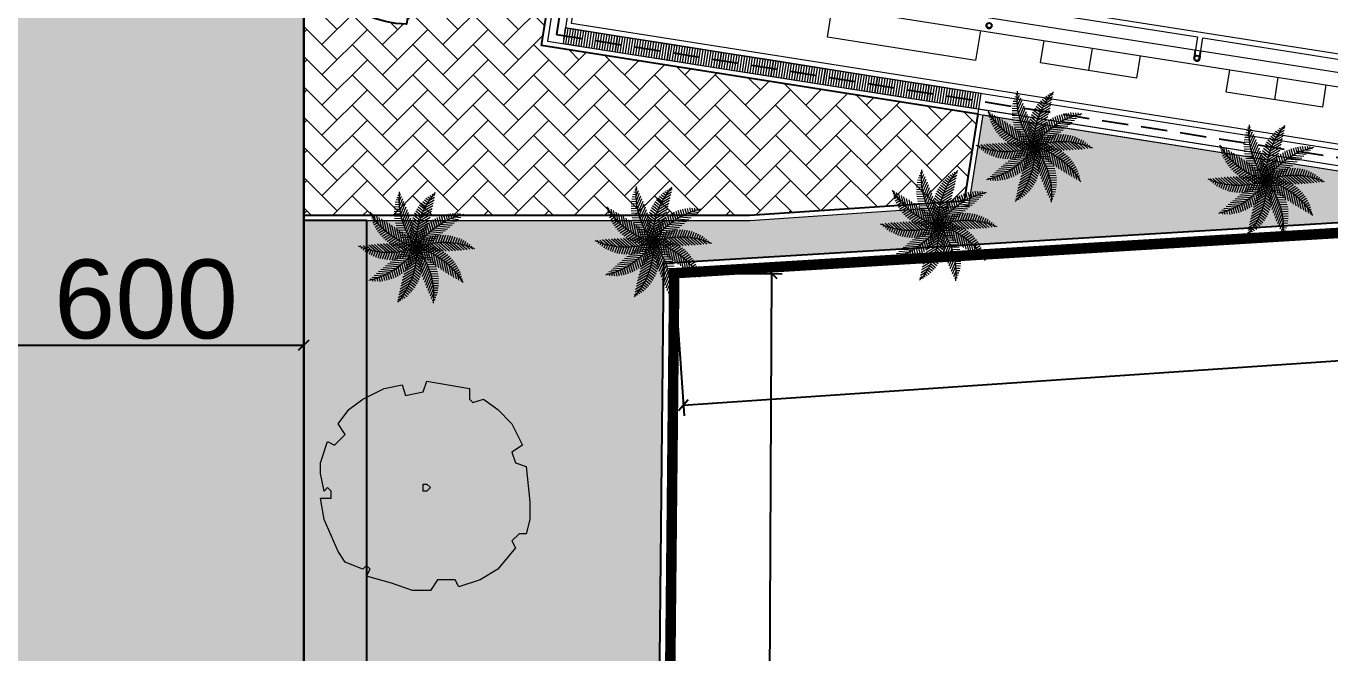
# Model space of a CAD drawing. Header units: inches. Extents: x 139 to 559, y -1 to 295.
# Drawn here: x 388.94 to 413.73, y 163.42 to 175.35 of the extents above; entities that cross this region are included whole.
import ezdxf

# ---------------------------------------------------------------- set-up
doc = ezdxf.new("R2010")
doc.units = ezdxf.units.IN
doc.header["$MEASUREMENT"] = 0
doc.linetypes.add('DASHED', pattern=[0.75, 0.5, -0.25])
doc.layers.get('defpoints').update_dxf_attribs({"color": 1})
for name, color, linetype in [('A-ROAD', 4, 'Continuous'), ('batas', 6, 'Continuous'), ('dinding', 3, 'Continuous'), ('HID', 1, 'Continuous'), ('LANTAI', 57, 'Continuous')]:
    doc.layers.add(name, color=color, linetype=linetype)
for name, color, linetype, lineweight in [('ARSIR', 31, 'Continuous', 5), ('ARSIR BETON', 8, 'Continuous', 5), ('DINDING2', 146, 'Continuous', 5), ('GR-BODY', 5, 'Continuous', 20), ('lan', 7, 'Continuous', 15), ('POHON', 98, 'Continuous', 5), ('RUMPUT', 93, 'Continuous', 0), ('SAN', 4, 'Continuous', 5), ('SANITAIR', 15, 'Continuous', 9), ('u', 6, 'Continuous', 20)]:
    doc.layers.add(name, color=color, linetype=linetype, lineweight=lineweight)
doc.styles.get("Standard").update_dxf_attribs({"font": 'arial.ttf'})
doc.dimstyles.new('sk-100 (SITE)', dxfattribs={"dimtxt": 1.5, "dimasz": 0.2, "dimexe": 0.2, "dimexo": 0, "dimgap": 0.1, "dimtad": 1, "dimdec": 0, "dimlfac": 100, "dimzin": 0, "dimdsep": 46, "dimtxsty": 'Standard', "dimblk": 'OBLIQUE', "dimcen": 0.09, "dimadec": 0, "dimazin": 0, "dimtfac": 1, "dimtdec": 0, "dimtofl": 0, "dimtmove": 0, "dimatfit": 3, "dimldrblk": 'OBLIQUE', "dimfxl": 1, "dimtolj": 1, "dimtzin": 0, "dimarcsym": 0})
pattern_1 = [(45, (37.0798, 226.14725), (6e-17, 0.5747364), [1.2192, -0.4064]), (135, (37.36716, 226.4346), (6e-17, 0.5747364), [1.2192, -0.4064])]
pattern_2 = [(261.04868, (401.906974, 189.311524), (-0.04939104, 0.00777977), [])]
pattern_3 = [(261.04868, (403.882616, 189.000334), (-0.04939104, 0.00777977), [])]
pattern_4 = [(261.04868, (405.85826, 188.689143), (-0.04939104, 0.00777977), [])]
pattern_5 = [(261.04868, (407.8339, 188.37795), (-0.04939104, 0.00777977), [])]

# ---------------------------------------------------------------- blocks, each defined once
blk = doc.blocks.new('_Oblique')
at = {"color": 0, "linetype": 'ByBlock', "lineweight": -2}
blk.add_line((-0.5, -0.5), (0.5, 0.5), dxfattribs=at)
blk = doc.blocks.new('*D187')
at = {"layer": 'defpoints', "color": 0}
for p in [(394.22, 169.281), (388.22, 167.853), (394.22, 167.853)]:
    blk.add_point(p, dxfattribs=at)
at = {"layer": 'u', "color": 0, "lineweight": -2}
for p, q in [((388.22, 167.853), (388.22, 169.481)), ((388.22, 169.281), (394.22, 169.281)), ((394.22, 167.853), (394.22, 169.481))]:
    blk.add_line(p, q, dxfattribs=at)
at = {"layer": 'u', "color": 0, "lineweight": -2, "xscale": 0.2, "yscale": 0.2, "zscale": 0.2}
for p, rotation in [((388.22, 169.281), 179.9999999566052), ((394.22, 169.281), 359.9999999566052)]:
    blk.add_blockref('_Oblique', p, dxfattribs=dict(at, rotation=rotation))
at = {"layer": 'u', "color": 0, "insert": (391.22, 170.147), "char_height": 1.5, "attachment_point": 5, "rotation": 360}
blk.add_mtext('\\A1;600', dxfattribs=at)
blk = doc.blocks.new('PHN-1')
at = {"linetype": 'Continuous'}
for points in [[(886.643, -157.758), (886.912, -158.365), (886.98, -158.77), (886.777, -158.77), (886.777, -158.905), (886.845, -158.972), (886.912, -158.905), (886.98, -159.242), (886.98, -159.444), (886.845, -159.848), (886.71, -159.781), (886.508, -159.983), (886.643, -160.185), (886.44, -160.455), (886.171, -160.657), (885.766, -160.86), (885.429, -160.927), (885.362, -160.725), (885.025, -160.792), (884.957, -160.994), (884.148, -160.86), (884.148, -160.657), (884.081, -160.59), (883.878, -160.657), (883.609, -160.455), (883.339, -160.185), (883.137, -159.781), (883.339, -159.646), (883.272, -159.444), (883.069, -159.376), (883.002, -158.702), (883.002, -158.365), (883.069, -158.096), (883.204, -158.096), (883.339, -157.961), (883.272, -157.826), (883.609, -157.421), (883.946, -157.219), (884.35, -157.084), (884.418, -157.219), (884.755, -157.219), (884.89, -157.017), (885.227, -157.017), (885.631, -157.152), (886.103, -157.287), (886.036, -157.421), (886.103, -157.489), (886.171, -157.421), (886.508, -157.556), (886.643, -157.758)], [(884.89, -158.972), (884.89, -158.972), (884.957, -158.905), (885.025, -158.905), (885.025, -158.972), (885.025, -159.039), (885.025, -159.039), (884.957, -159.039), (884.89, -158.972)]]:
    blk.add_lwpolyline(points, dxfattribs=at)
blk = doc.blocks.new('*D234')
at = {"layer": 'defpoints', "color": 0}
for p in [(401.263, 170.648), (403.116, 170.639), (401.097, 135.331)]:
    blk.add_point(p, dxfattribs=at)
at = {"layer": 'u', "color": 0, "lineweight": -2}
for p, q in [((401.263, 170.648), (403.316, 170.638)), ((402.95, 135.322), (403.116, 170.639)), ((401.097, 135.331), (403.15, 135.321))]:
    blk.add_line(p, q, dxfattribs=at)
at = {"layer": 'u', "color": 0, "lineweight": -2, "xscale": 0.2, "yscale": 0.2, "zscale": 0.2}
for p, rotation in [((403.116, 170.639), 89.73069543448035), ((402.95, 135.322), 269.7306954344804)]:
    blk.add_blockref('_Oblique', p, dxfattribs=dict(at, rotation=rotation))
at = {"layer": 'u', "color": 0, "insert": (402.166, 152.984), "char_height": 1.5, "attachment_point": 5, "rotation": 89.7307}
blk.add_mtext('\\A1;3532', dxfattribs=at)
blk = doc.blocks.new('*D235')
at = {"layer": 'defpoints', "color": 0}
for p in [(448.605, 173.882), (448.776, 171.369), (401.263, 170.648)]:
    blk.add_point(p, dxfattribs=at)
at = {"layer": 'u', "color": 0, "lineweight": -2}
for p, q in [((448.605, 173.882), (448.79, 171.169)), ((401.434, 168.135), (448.776, 171.369)), ((401.263, 170.648), (401.448, 167.935))]:
    blk.add_line(p, q, dxfattribs=at)
at = {"layer": 'u', "color": 0, "lineweight": -2, "xscale": 0.2, "yscale": 0.2, "zscale": 0.2}
for p, rotation in [((448.776, 171.369), 3.907885873517684), ((401.434, 168.135), 183.9078858735177)]:
    blk.add_blockref('_Oblique', p, dxfattribs=dict(at, rotation=rotation))
at = {"layer": 'u', "color": 0, "insert": (425.046, 170.613), "char_height": 1.5, "attachment_point": 5, "rotation": 3.9079}
blk.add_mtext('\\A1;4745', dxfattribs=at)
blk = doc.blocks.new('A$C08441736')
at = {"color": 82}
for p, q in [((0.029, 0.676), (-0.025, 0.737)), ((0.006, 0.747), (-0.02, 0.776)), ((0.003, 0.755), (0.022, 0.762)), ((0.014, 0.725), (0.044, 0.736)), ((0.069, 0.453), (-0.04, 0.578)), ((0.065, 0.502), (-0.037, 0.619)), ((0.057, 0.555), (-0.033, 0.659)), ((0.046, 0.613), (-0.029, 0.698)), ((0.024, 0.694), (0.064, 0.709)), ((0.033, 0.663), (0.085, 0.683)), ((0.041, 0.632), (0.098, 0.654)), ((0.048, 0.601), (0.113, 0.625)), ((0.055, 0.569), (0.126, 0.596)), ((0.06, 0.537), (0.138, 0.566)), ((-0.21, 0.407), (-0.373, 0.444)), ((-0.181, 0.371), (-0.351, 0.409)), ((-0.155, 0.335), (-0.329, 0.374)), ((-0.267, 0.469), (-0.221, 0.539)), ((-0.244, 0.446), (-0.195, 0.52)), ((-0.222, 0.421), (-0.17, 0.5)), ((-0.2, 0.395), (-0.145, 0.479)), ((-0.179, 0.369), (-0.122, 0.456)), ((-0.159, 0.341), (-0.1, 0.431)), ((-0.14, 0.313), (-0.079, 0.405)), ((-0.121, 0.283), (-0.059, 0.377)), ((0.062, 0.239), (-0.052, 0.37)), ((0.067, 0.278), (-0.05, 0.412)), ((0.07, 0.319), (-0.048, 0.454)), ((0.072, 0.362), (-0.046, 0.496)), ((0.071, 0.406), (-0.044, 0.537)), ((0.065, 0.504), (0.148, 0.535)), ((0.068, 0.471), (0.157, 0.504)), ((0.07, 0.438), (0.164, 0.473)), ((0.071, 0.335), (0.174, 0.374)), ((0.072, 0.404), (0.169, 0.44)), ((0.072, 0.37), (0.173, 0.407)), ((0.218, 0.186), (0.202, 0.363)), ((-0.131, 0.299), (-0.306, 0.339)), ((-0.11, 0.265), (-0.283, 0.304)), ((-0.09, 0.23), (-0.259, 0.269)), ((-0.073, 0.196), (-0.235, 0.233)), ((-0.057, 0.163), (-0.216, 0.199)), ((-0.198, 0.128), (-0.204, 0.243)), ((-0.166, 0.111), (-0.171, 0.225)), ((-0.133, 0.093), (-0.138, 0.205)), ((-0.1, 0.072), (-0.105, 0.181)), ((-0.103, 0.252), (-0.04, 0.348)), ((-0.085, 0.22), (-0.022, 0.316)), ((-0.069, 0.187), (-0.006, 0.283)), ((0.049, 0.165), (-0.058, 0.288)), ((0.041, 0.13), (-0.054, 0.238)), ((0.056, 0.202), (-0.053, 0.326)), ((-0.053, 0.153), (0.009, 0.247)), ((0.032, 0.096), (-0.053, 0.194)), ((-0.038, 0.117), (0.022, 0.208)), ((0.047, 0.155), (0.152, 0.194)), ((0.055, 0.192), (0.162, 0.232)), ((0.061, 0.228), (0.168, 0.269)), ((0.065, 0.264), (0.172, 0.305)), ((0.069, 0.3), (0.174, 0.34)), ((0.083, 0.059), (0.071, 0.188)), ((0.11, 0.081), (0.097, 0.224)), ((0.137, 0.105), (0.122, 0.267)), ((0.164, 0.13), (0.149, 0.295)), ((0.191, 0.157), (0.175, 0.329)), ((-0.208, 0.133), (-0.367, 0.065)), ((-0.174, 0.116), (-0.327, 0.051)), ((-0.142, 0.098), (-0.291, 0.034)), ((-0.199, -0.007), (-0.271, 0.082)), ((-0.111, 0.08), (-0.243, 0.023)), ((-0.162, -0.003), (-0.232, 0.085)), ((-0.081, 0.06), (-0.201, 0.009)), ((-0.123, 0), (-0.191, 0.085)), ((-0.043, 0.13), (-0.183, 0.161)), ((-0.101, 0.001), (-0.168, -0.11)), ((-0.03, 0.097), (-0.157, 0.125)), ((-0.053, 0.041), (-0.157, -0.004)), ((-0.083, 0.002), (-0.148, 0.083)), ((-0.019, 0.064), (-0.129, 0.089)), ((-0.035, -0.024), (-0.128, 0.002)), ((-0.067, 0.002), (-0.125, -0.096)), ((-0.026, 0.021), (-0.113, -0.017)), ((-0.042, 0.002), (-0.102, 0.077)), ((-0.009, 0.032), (-0.101, 0.053)), ((0, 0), (-0.082, 0.023)), ((-0.033, 0.001), (-0.082, -0.08)), ((0, 0), (-0.072, 0.016)), ((-0.066, 0.05), (-0.071, 0.154)), ((0, 0), (-0.053, 0.066)), ((0.022, 0.063), (-0.052, 0.148)), ((0.012, 0.031), (-0.051, 0.102)), ((0, 0), (-0.049, 0.056)), ((-0.033, 0.026), (-0.038, 0.122)), ((-0.024, 0.08), (0.033, 0.167)), ((-0.012, 0.041), (0.041, 0.121)), ((0, 0), (-0.007, 0.074)), ((0, 0), (-0.004, 0.085)), ((0, 0), (0.047, 0.071)), ((0, 0), (0.038, 0.064)), ((0, 0), (0.079, 0.03)), ((0, 0), (0.068, 0.029)), ((0.015, 0.04), (0.105, 0.074)), ((0.028, 0.018), (0.019, 0.113)), ((0.026, -0.021), (0.113, 0.017)), ((0.027, 0.079), (0.125, 0.115)), ((0.033, -0.001), (0.082, 0.08)), ((0.035, 0.024), (0.128, -0.002)), ((0.038, 0.117), (0.14, 0.156)), ((0.055, 0.038), (0.045, 0.151)), ((0.053, -0.041), (0.157, 0.004)), ((0.067, -0.002), (0.125, 0.096)), ((0.068, 0.048), (0.169, 0.02)), ((0.1, 0.072), (0.205, 0.043)), ((0.101, -0.001), (0.168, 0.11)), ((0.123, 0), (0.191, -0.085)), ((0.137, 0.001), (0.21, 0.125)), ((0.162, 0.003), (0.232, -0.085)), ((-0.208, -0.176), (-0.318, -0.145)), ((-0.209, -0.009), (-0.294, -0.151)), ((-0.183, -0.149), (-0.294, -0.119)), ((-0.157, -0.123), (-0.267, -0.093)), ((-0.173, -0.004), (-0.256, -0.144)), ((-0.129, -0.098), (-0.238, -0.068)), ((-0.137, -0.001), (-0.21, -0.125)), ((-0.1, -0.072), (-0.205, -0.043)), ((-0.191, -0.157), (-0.175, -0.329)), ((-0.068, -0.048), (-0.169, -0.02)), ((-0.164, -0.13), (-0.149, -0.295)), ((-0.047, -0.155), (-0.152, -0.194)), ((-0.038, -0.117), (-0.14, -0.156)), ((-0.137, -0.105), (-0.122, -0.267)), ((-0.027, -0.079), (-0.125, -0.115)), ((-0.11, -0.081), (-0.097, -0.224)), ((-0.015, -0.04), (-0.105, -0.074)), ((-0.083, -0.059), (-0.071, -0.188)), ((0, 0), (-0.079, -0.03)), ((0, 0), (-0.068, -0.029)), ((-0.055, -0.038), (-0.045, -0.151)), ((-0.049, -0.165), (0.058, -0.288)), ((0, 0), (-0.047, -0.071)), ((0.012, -0.041), (-0.041, -0.121)), ((-0.041, -0.13), (0.054, -0.238)), ((0, 0), (-0.038, -0.064)), ((0.024, -0.08), (-0.033, -0.167)), ((-0.032, -0.096), (0.053, -0.194)), ((-0.028, -0.018), (-0.019, -0.113)), ((-0.022, -0.063), (0.052, -0.148)), ((0.038, -0.117), (-0.022, -0.208)), ((-0.012, -0.031), (0.051, -0.102)), ((0.053, -0.153), (-0.009, -0.247)), ((0, 0), (0.072, -0.016)), ((0, 0), (0.004, -0.085)), ((0, 0), (0.053, -0.066)), ((0, 0), (0.082, -0.023)), ((0, 0), (0.007, -0.074)), ((0, 0), (0.049, -0.056)), ((0.009, -0.032), (0.101, -0.053)), ((0.019, -0.064), (0.129, -0.089)), ((0.03, -0.097), (0.157, -0.125)), ((0.033, -0.026), (0.038, -0.122)), ((0.042, -0.002), (0.102, -0.077)), ((0.043, -0.13), (0.183, -0.161)), ((0.057, -0.163), (0.216, -0.199)), ((0.066, -0.05), (0.071, -0.154)), ((0.081, -0.06), (0.201, -0.009)), ((0.083, -0.002), (0.148, -0.083)), ((0.1, -0.072), (0.105, -0.181)), ((0.133, -0.093), (0.138, -0.205)), ((0.166, -0.111), (0.171, -0.225)), ((0.198, -0.128), (0.204, -0.243)), ((-0.244, -0.217), (-0.228, -0.396)), ((-0.218, -0.186), (-0.202, -0.363)), ((-0.069, -0.3), (-0.174, -0.34)), ((-0.071, -0.335), (-0.174, -0.374)), ((-0.065, -0.264), (-0.172, -0.305)), ((-0.061, -0.228), (-0.168, -0.269)), ((-0.055, -0.192), (-0.162, -0.232)), ((-0.07, -0.319), (0.048, -0.454)), ((-0.067, -0.278), (0.05, -0.412)), ((-0.062, -0.239), (0.052, -0.37)), ((-0.056, -0.202), (0.053, -0.326)), ((0.069, -0.187), (0.006, -0.283)), ((0.085, -0.22), (0.022, -0.316)), ((0.103, -0.252), (0.04, -0.348)), ((0.121, -0.283), (0.059, -0.377)), ((0.14, -0.313), (0.079, -0.405)), ((-0.072, -0.37), (-0.173, -0.407)), ((-0.072, -0.404), (-0.169, -0.44)), ((-0.07, -0.438), (-0.164, -0.473)), ((-0.068, -0.471), (-0.157, -0.504)), ((-0.065, -0.504), (-0.148, -0.535)), ((-0.06, -0.537), (-0.138, -0.566)), ((-0.072, -0.362), (0.046, -0.496)), ((-0.071, -0.406), (0.044, -0.537)), ((-0.069, -0.453), (0.04, -0.578)), ((-0.065, -0.502), (0.037, -0.619)), ((-0.055, -0.569), (-0.126, -0.596)), ((-0.048, -0.601), (-0.113, -0.625)), ((-0.041, -0.632), (-0.098, -0.654)), ((-0.033, -0.663), (-0.085, -0.683)), ((-0.024, -0.694), (-0.064, -0.709)), ((-0.057, -0.555), (0.033, -0.659)), ((-0.046, -0.613), (0.029, -0.698)), ((-0.029, -0.676), (0.025, -0.737)), ((-0.014, -0.725), (-0.044, -0.736)), ((-0.003, -0.755), (-0.022, -0.762)), ((-0.006, -0.747), (0.02, -0.776))]:
    blk.add_line(p, q, dxfattribs=at)
at = {"color": 60}
for p, q in [((-0.435, 0.608), (-0.472, 0.616)), ((-0.373, 0.564), (-0.453, 0.582)), ((-0.441, 0.612), (-0.43, 0.629)), ((-0.323, 0.523), (-0.434, 0.548)), ((-0.415, 0.594), (-0.397, 0.621)), ((-0.389, 0.576), (-0.365, 0.611)), ((-0.363, 0.556), (-0.333, 0.602)), ((-0.338, 0.536), (-0.305, 0.587)), ((-0.314, 0.514), (-0.276, 0.572)), ((-0.29, 0.492), (-0.248, 0.556)), ((-0.28, 0.483), (-0.414, 0.513)), ((-0.243, 0.445), (-0.394, 0.479)), ((-0.709, 0.236), (-0.744, 0.221)), ((-0.717, 0.236), (-0.718, 0.256)), ((-0.634, 0.237), (-0.709, 0.205)), ((-0.685, 0.237), (-0.686, 0.269)), ((-0.569, 0.233), (-0.673, 0.188)), ((-0.653, 0.237), (-0.655, 0.28)), ((-0.511, 0.226), (-0.637, 0.172)), ((-0.621, 0.236), (-0.623, 0.292)), ((-0.458, 0.217), (-0.6, 0.156)), ((-0.589, 0.235), (-0.591, 0.295)), ((-0.409, 0.206), (-0.562, 0.14)), ((-0.556, 0.232), (-0.559, 0.301)), ((-0.524, 0.228), (-0.527, 0.304)), ((-0.364, 0.193), (-0.525, 0.125)), ((-0.492, 0.223), (-0.495, 0.306)), ((-0.459, 0.217), (-0.463, 0.306)), ((-0.427, 0.21), (-0.431, 0.305)), ((-0.394, 0.202), (-0.399, 0.302)), ((-0.362, 0.193), (-0.367, 0.297)), ((-0.329, 0.182), (-0.334, 0.29)), ((-0.297, 0.171), (-0.302, 0.281)), ((-0.264, 0.158), (-0.269, 0.271)), ((-0.438, -0.068), (-0.5, 0.01)), ((-0.322, 0.18), (-0.486, 0.109)), ((-0.406, -0.057), (-0.471, 0.025)), ((-0.282, 0.165), (-0.447, 0.094)), ((-0.374, -0.046), (-0.441, 0.038)), ((-0.34, -0.036), (-0.409, 0.05)), ((-0.244, 0.15), (-0.408, 0.079)), ((-0.306, -0.027), (-0.377, 0.061)), ((-0.272, -0.02), (-0.343, 0.07)), ((-0.236, -0.013), (-0.308, 0.077)), ((-0.668, -0.192), (-0.694, -0.159)), ((-0.641, -0.174), (-0.676, -0.13)), ((-0.597, -0.146), (-0.655, -0.243)), ((-0.614, -0.156), (-0.652, -0.109)), ((-0.586, -0.139), (-0.629, -0.086)), ((-0.546, -0.117), (-0.616, -0.235)), ((-0.558, -0.124), (-0.606, -0.064)), ((-0.529, -0.109), (-0.581, -0.044)), ((-0.498, -0.094), (-0.577, -0.226)), ((-0.499, -0.094), (-0.555, -0.024)), ((-0.452, -0.074), (-0.537, -0.217)), ((-0.469, -0.081), (-0.528, -0.007)), ((-0.408, -0.057), (-0.498, -0.207)), ((-0.366, -0.044), (-0.458, -0.197)), ((-0.325, -0.032), (-0.417, -0.187)), ((-0.285, -0.023), (-0.376, -0.175)), ((-0.232, -0.202), (-0.341, -0.172)), ((-0.247, -0.015), (-0.335, -0.163)), ((-0.712, -0.226), (-0.732, -0.259)), ((-0.719, -0.231), (-0.731, -0.215)), ((-0.693, -0.211), (-0.713, -0.186)), ((-0.652, -0.181), (-0.694, -0.251)), ((-0.348, -0.37), (-0.435, -0.346)), ((-0.332, -0.341), (-0.423, -0.316)), ((-0.314, -0.313), (-0.41, -0.286)), ((-0.295, -0.285), (-0.396, -0.257)), ((-0.275, -0.257), (-0.379, -0.228)), ((-0.254, -0.229), (-0.361, -0.2)), ((-0.322, -0.326), (-0.307, -0.492)), ((-0.297, -0.286), (-0.281, -0.46)), ((-0.27, -0.25), (-0.254, -0.429)), ((-0.417, -0.517), (-0.47, -0.503)), ((-0.427, -0.548), (-0.468, -0.536)), ((-0.405, -0.487), (-0.464, -0.471)), ((-0.392, -0.457), (-0.459, -0.439)), ((-0.379, -0.428), (-0.452, -0.408)), ((-0.364, -0.399), (-0.444, -0.377)), ((-0.421, -0.529), (-0.414, -0.611)), ((-0.397, -0.469), (-0.387, -0.582)), ((-0.373, -0.416), (-0.36, -0.552)), ((-0.348, -0.368), (-0.334, -0.522)), ((-0.437, -0.578), (-0.468, -0.57)), ((-0.446, -0.609), (-0.466, -0.604)), ((-0.444, -0.601), (-0.44, -0.64))]:
    blk.add_line(p, q, dxfattribs=at)
for p, q in [((0.373, 0.416), (0.36, 0.552)), ((0.397, 0.469), (0.387, 0.582)), ((0.421, 0.529), (0.414, 0.611)), ((0.427, 0.548), (0.468, 0.536)), ((0.437, 0.578), (0.468, 0.57)), ((0.444, 0.601), (0.44, 0.64)), ((0.446, 0.609), (0.466, 0.604)), ((0.27, 0.25), (0.254, 0.429)), ((0.297, 0.286), (0.281, 0.46)), ((0.322, 0.326), (0.307, 0.492)), ((0.348, 0.368), (0.334, 0.522)), ((0.348, 0.37), (0.435, 0.346)), ((0.364, 0.399), (0.444, 0.377)), ((0.379, 0.428), (0.452, 0.408)), ((0.392, 0.457), (0.459, 0.439)), ((0.405, 0.487), (0.464, 0.471)), ((0.417, 0.517), (0.47, 0.503)), ((0.232, 0.202), (0.341, 0.172)), ((0.254, 0.229), (0.361, 0.2)), ((0.275, 0.257), (0.379, 0.228)), ((0.295, 0.285), (0.396, 0.257)), ((0.314, 0.313), (0.41, 0.286)), ((0.325, 0.032), (0.417, 0.187)), ((0.332, 0.341), (0.423, 0.316)), ((0.366, 0.044), (0.458, 0.197)), ((0.408, 0.057), (0.498, 0.207)), ((0.452, 0.074), (0.537, 0.217)), ((0.498, 0.094), (0.577, 0.226)), ((0.546, 0.117), (0.616, 0.235)), ((0.597, 0.146), (0.655, 0.243)), ((0.652, 0.181), (0.694, 0.251)), ((0.668, 0.192), (0.694, 0.159)), ((0.693, 0.211), (0.713, 0.186)), ((0.712, 0.226), (0.732, 0.259)), ((0.719, 0.231), (0.731, 0.215)), ((0.157, 0.123), (0.267, 0.093)), ((0.183, 0.149), (0.294, 0.119)), ((0.199, 0.007), (0.271, -0.082)), ((0.208, 0.176), (0.318, 0.145)), ((0.209, 0.009), (0.294, 0.151)), ((0.236, 0.013), (0.308, -0.077)), ((0.247, 0.015), (0.335, 0.163)), ((0.272, 0.02), (0.343, -0.07)), ((0.285, 0.023), (0.376, 0.175)), ((0.306, 0.027), (0.377, -0.061)), ((0.34, 0.036), (0.409, -0.05)), ((0.374, 0.046), (0.441, -0.038)), ((0.406, 0.057), (0.471, -0.025)), ((0.438, 0.068), (0.5, -0.01)), ((0.469, 0.081), (0.528, 0.007)), ((0.499, 0.094), (0.555, 0.024)), ((0.529, 0.109), (0.581, 0.044)), ((0.558, 0.124), (0.606, 0.064)), ((0.586, 0.139), (0.629, 0.086)), ((0.614, 0.156), (0.652, 0.109)), ((0.641, 0.174), (0.676, 0.13)), ((0.142, -0.098), (0.291, -0.034)), ((0.174, -0.116), (0.327, -0.051)), ((0.208, -0.133), (0.367, -0.065)), ((0.244, -0.15), (0.408, -0.079)), ((0.264, -0.158), (0.269, -0.271)), ((0.282, -0.165), (0.447, -0.094)), ((0.297, -0.171), (0.302, -0.281)), ((0.322, -0.18), (0.486, -0.109)), ((0.364, -0.193), (0.525, -0.125)), ((0.409, -0.206), (0.562, -0.14)), ((0.458, -0.217), (0.6, -0.156)), ((0.511, -0.226), (0.637, -0.172)), ((0.09, -0.23), (0.259, -0.269)), ((0.159, -0.341), (0.1, -0.431)), ((0.11, -0.265), (0.283, -0.304)), ((0.131, -0.299), (0.306, -0.339)), ((0.155, -0.335), (0.329, -0.374)), ((0.329, -0.182), (0.334, -0.29)), ((0.362, -0.193), (0.367, -0.297)), ((0.394, -0.202), (0.399, -0.302)), ((0.427, -0.21), (0.431, -0.305)), ((0.459, -0.217), (0.463, -0.306)), ((0.492, -0.223), (0.495, -0.306)), ((0.524, -0.228), (0.527, -0.304)), ((0.556, -0.232), (0.559, -0.301)), ((0.569, -0.233), (0.673, -0.188)), ((0.589, -0.235), (0.591, -0.295)), ((0.621, -0.236), (0.623, -0.292)), ((0.634, -0.237), (0.709, -0.205)), ((0.653, -0.237), (0.655, -0.28)), ((0.685, -0.237), (0.686, -0.269)), ((0.709, -0.236), (0.744, -0.221)), ((0.717, -0.236), (0.718, -0.256)), ((0.179, -0.369), (0.122, -0.456)), ((0.2, -0.395), (0.145, -0.479)), ((0.222, -0.421), (0.17, -0.5)), ((0.181, -0.371), (0.351, -0.409)), ((0.244, -0.446), (0.195, -0.52)), ((0.21, -0.407), (0.373, -0.444)), ((0.267, -0.469), (0.221, -0.539)), ((0.243, -0.445), (0.394, -0.479)), ((0.29, -0.492), (0.248, -0.556)), ((0.314, -0.514), (0.276, -0.572)), ((0.28, -0.483), (0.414, -0.513)), ((0.338, -0.536), (0.305, -0.587)), ((0.323, -0.523), (0.434, -0.548)), ((0.363, -0.556), (0.333, -0.602)), ((0.389, -0.576), (0.365, -0.611)), ((0.373, -0.564), (0.453, -0.582)), ((0.415, -0.594), (0.397, -0.621)), ((0.441, -0.612), (0.43, -0.629)), ((0.435, -0.608), (0.472, -0.616))]:
    blk.add_line(p, q)
at = {"color": 106}
for p, q in [((0.244, 0.217), (0.228, 0.396)), ((0.129, 0.098), (0.238, 0.068)), ((0.173, 0.004), (0.256, 0.144)), ((0.111, -0.08), (0.243, -0.023)), ((0.231, -0.144), (0.236, -0.258)), ((0.073, -0.196), (0.235, -0.233))]:
    blk.add_line(p, q, dxfattribs=at)
at = {"color": 85}
blk.add_line((-0.231, 0.144), (-0.236, 0.258), dxfattribs=at)
at = {"color": 82}
for centre, start, end in [((-0.975, 0.381), 338.6598, 23.6829), ((-1.013, -0.265), 14.6598, 59.6829), ((-0.664, -0.81), 50.6598, 95.6829), ((-0.061, -1.045), 86.6598, 131.6829), ((0.565, -0.882), 122.6598, 167.6829), ((0.975, -0.381), 158.6598, 203.6829)]:
    blk.add_arc(centre, 1.047, start, end, dxfattribs=at)
for centre, start, end in [((-0.565, 0.882), 302.6598, 347.6829), ((0.061, 1.045), 266.6598, 311.6829), ((0.664, 0.81), 230.6598, 275.6829), ((1.013, 0.265), 194.6598, 239.6829)]:
    blk.add_arc(centre, 1.047, start, end)
blk = doc.blocks.new('DENAH ATAP')
at = {"layer": 'HID', "ltscale": 0.01}
for p, q in [((-9.351, -5.947), (-9.402, -5.947)), ((-9.351, -5.947), (-9.402, -5.947)), ((-9.351, -5.947), (-9.351, -6.049)), ((-9.351, -5.948), (-9.251, -5.948)), ((-9.351, -6.049), (-9.402, -6.049)), ((-9.351, -6.049), (-9.402, -6.049)), ((-9.351, -6.048), (-9.251, -6.048))]:
    blk.add_line(p, q, dxfattribs=at)
for centre in [(-9.402, -1.998), (-9.402, -1.998), (-9.402, -5.998), (-9.402, -5.998)]:
    blk.add_circle(centre, 0.05, dxfattribs=at)
for centre in [(-9.402, -1.998), (-9.402, -1.998), (-9.402, -5.998), (-9.402, -5.998)]:
    blk.add_arc(centre, 0.051, 90, 270, dxfattribs=at)
at = {"layer": 'lan', "ltscale": 0.01}
for points in [[(-8.015, 2.37), (-9.52, 2.37), (-9.52, -9.52), (9.52, -9.52), (9.52, 2.37), (8.015, 2.37)], [(-8.015, 2.1), (-9.25, 2.1), (-9.25, -9.25), (9.25, -9.25), (9.25, 2.1), (8.015, 2.1)], [(-9.52, -1.85), (-10.1, -1.85), (-10.1, 1), (-9.52, 1)], [(-9.52, -4.925), (-9.952, -4.925), (-9.952, -3.075), (-9.52, -3.075)], [(-9.52, -4), (-9.952, -4)], [(-9.52, -8.5), (-9.952, -8.5), (-9.952, -6.65), (-9.52, -6.65)], [(-9.52, -7.575), (-9.952, -7.575)]]:
    blk.add_lwpolyline(points, dxfattribs=at)
at = {"layer": 'SANITAIR'}
for points in [[(-8.015, 1.75), (-8.9, 1.75), (-8.9, -8.9), (8.9, -8.9), (8.9, 1.75), (8.015, 1.75)], [(-9, -2.048), (-9, -5.948), (-9.251, -5.948)], [(-9.251, -6.048), (-9, -6.048), (-9, -8.929)]]:
    blk.add_lwpolyline(points, dxfattribs=at)

msp = doc.modelspace()

# ---------------------------------------------------------------- hatches: boundary and pattern name
at = {"layer": 'ARSIR'}
h = msp.add_hatch(dxfattribs=at)
h.set_pattern_fill('AR-HBONE', color=256, scale=0.004, style=0)
h.set_pattern_definition(pattern_1)
edge = h.paths.add_edge_path()
edge.add_line((394.22, 177.3792), (394.22, 171.7524))
edge.add_line((394.22, 171.7524), (402.6946, 171.7524))
edge.add_line((402.6946, 171.7524), (406.7769, 172.027))
edge.add_line((406.7769, 172.027), (407.0362, 173.673))
edge.add_line((407.0362, 173.673), (398.7385, 174.98))
edge.add_line((398.7385, 174.98), (399.3064, 178.5855))
edge.add_line((399.3064, 178.5855), (396.7381, 178.9901))
edge.add_line((396.7381, 178.9901), (396.1701, 175.3845))
edge.add_arc((396.228, 177.3917), 2.008, 180.35646, 268.34813, ccw=False)
h = msp.add_hatch(dxfattribs=at)
h.set_pattern_fill('AR-HBONE', color=256, scale=0.1, style=0)
h.set_pattern_definition([(48.3303, (269.9467, 118.0756), (-0.0328619, 0.5647301), [1.2, -0.4]), (138.3303, (270.2126, 118.37438), (-0.0328619, 0.5647301), [1.2, -0.4])])
edge = h.paths.add_edge_path()
edge.add_line((395.42, 171.6524), (394.22, 171.6524))
edge.add_line((394.22, 171.6524), (394.22, 133.2715))
edge.add_arc((380.22, 133.2715), 14, 270, 360, ccw=False)
edge.add_line((380.22, 119.2715), (283.2125, 119.2715))
edge.add_line((283.2125, 119.2715), (283.2125, 118.0715))
edge.add_line((283.2125, 118.0715), (380.22, 118.0715))
edge.add_arc((380.22, 133.2715), 15.2, 270, 360)
edge.add_line((395.42, 133.2715), (395.42, 171.6524))
at = {"layer": 'ARSIR BETON'}
h = msp.add_hatch(dxfattribs=at)
h.set_pattern_fill('AR-HBONE', color=256, scale=0.004, style=0)
h.set_pattern_definition(pattern_1)
edge = h.paths.add_edge_path()
edge.add_arc((191.2828, 190.0679), 14, 90, 180)
edge.add_line((177.2828, 190.0679), (177.2828, 133.2715))
edge.add_arc((191.2827, 133.2715), 14, 179.99992, 263.11919)
edge.add_line((189.6055, 119.3724), (189.6055, 112.3227))
edge.add_line((189.6055, 112.3227), (189.7055, 112.3227))
edge.add_line((189.7055, 112.3227), (189.7055, 112.2227))
edge.add_line((189.7055, 112.2227), (201.7055, 112.2227))
edge.add_line((201.7055, 112.2227), (201.7055, 119.2715))
edge.add_line((201.7055, 119.2715), (380.22, 119.2715))
edge.add_arc((380.22, 133.2715), 14, 270, 360)
edge.add_line((394.22, 133.2715), (394.22, 186.8365))
edge.add_arc((380.07, 186.8365), 14.15, 0.00002, 89.99998)
edge.add_line((380.07, 200.9865), (288.3873, 200.9865))
edge.add_arc((288.3873, 203.9865), 3, 180, 270, ccw=False)
edge.add_line((285.3873, 203.9865), (285.3986, 204.9823))
edge.add_line((285.3986, 204.9823), (271.3873, 205.1475))
edge.add_line((271.3873, 205.1475), (271.3873, 204.9086))
edge.add_arc((270.5466, 204.9086), 0.8408, 270, 359.99999, ccw=False)
edge.add_line((270.5466, 204.0679), (191.2828, 204.0679))
edge = h.paths.add_edge_path()
edge.add_line((191.2672, 197.9562), (265.7566, 197.9585))
edge.add_arc((265.7568, 189.203), 8.7555, 41.343, 90.00169, ccw=False)
edge.add_line((272.3302, 194.9865), (332.5823, 194.9865))
edge.add_line((332.5823, 194.9865), (332.5823, 191.8715))
edge.add_line((332.5823, 191.8715), (340.1822, 191.8715))
edge.add_line((340.1822, 191.8715), (340.1822, 194.9865))
edge.add_line((340.1822, 194.9865), (380.07, 194.9865))
edge.add_arc((380.07, 186.8365), 8.15, 0, 90, ccw=False)
edge.add_line((388.22, 186.8365), (388.22, 163.1715))
edge.add_line((388.22, 163.1715), (388.22, 157.7117))
edge.add_line((388.22, 157.7117), (388.22, 133.2715))
edge.add_arc((380.22, 133.2715), 8, -90, 0, ccw=False)
edge.add_line((380.22, 125.2715), (191.2828, 125.2715))
edge.add_arc((191.185, 133.1732), 7.9023, 180.12317, 270.70845, ccw=False)
edge.add_line((183.2828, 133.1562), (183.2675, 189.9541))
edge.add_arc((191.2675, 189.9563), 8, 90.00169, 180.01541, ccw=False)
at = {"layer": 'RUMPUT'}
h = msp.add_hatch(dxfattribs=at)
h.set_pattern_fill('GRASS', color=256, scale=0.03, angle=356.66969, style=0)
h.set_pattern_definition([(86.66969, (37.0798, 226.14725), (-0.5066041, 0.569206), [0.142875, -0.934755]), (41.66969, (37.0798, 226.14725), (-0.5066045, 0.5692064), [0.142875, -0.619125]), (131.66969, (37.0798, 226.14725), (-0.5692064, -0.5066045), [0.142875, -0.619125])])
edge = h.paths.add_edge_path()
edge.add_line((394.22, 171.6524), (402.698, 171.6524))
edge.add_line((402.698, 171.6524), (406.8633, 171.9326))
edge.add_line((406.8633, 171.9326), (407.1349, 173.6574))
edge.add_line((407.1349, 173.6574), (416.4205, 172.1948))
edge.add_line((416.4205, 172.1948), (417.0895, 176.4425))
edge.add_line((417.0895, 176.4425), (434.0908, 173.7645))
edge.add_line((434.0908, 173.7645), (442.2259, 174.3118))
edge.add_line((442.2259, 174.3118), (445.141, 192.7643))
edge.add_line((445.141, 192.7643), (418.5729, 196.9616))
edge.add_line((418.5729, 196.9616), (402.3997, 199.5091))
edge.add_line((402.3997, 199.5091), (401.9329, 196.5456))
edge.add_line((401.9329, 196.5456), (390.18, 198.3869))
edge.add_arc((380.07, 186.8365), 15.35, 48.80437, 90)
edge.add_line((380.07, 202.1865), (288.3873, 202.1865))
edge.add_arc((288.3873, 203.9865), 1.8, 180, 270, ccw=False)
edge.add_line((286.5873, 203.9865), (286.5873, 204.7646))
edge.add_line((286.5873, 204.7646), (489.7232, 202.4653))
edge.add_line((489.7232, 202.4653), (489.009, 190.7748))
edge.add_line((489.009, 190.7748), (447.5074, 192.7549))
edge.add_line((447.5074, 192.7549), (448.3956, 174.0667))
edge.add_line((448.3956, 174.0667), (421.3302, 172.0652))
edge.add_line((421.3302, 172.0652), (401.0645, 170.836))
edge.add_line((401.0645, 170.836), (400.9341, 157.9843))
edge.add_line((400.9341, 157.9843), (400.8036, 145.1327))
edge.add_line((400.8036, 145.1327), (400.9017, 135.2859))
edge.add_line((400.9017, 135.2859), (401.5003, 132.6794))
edge.add_line((401.5003, 132.6794), (401.2595, 116.478))
edge.add_line((401.2595, 116.478), (378.6535, 115.7086))
edge.add_line((378.6535, 115.7086), (368.9216, 115.7377))
edge.add_line((368.9216, 115.7377), (346.0892, 112.9076))
edge.add_line((346.0892, 112.9076), (341.1309, 112.1001))
edge.add_line((341.1309, 112.1001), (333.7244, 111.8362))
edge.add_line((333.7244, 111.8362), (331.0738, 112.2718))
edge.add_line((331.0738, 112.2718), (324.3803, 115.2754))
edge.add_line((324.3803, 115.2754), (321.6092, 115.9684))
edge.add_line((321.6092, 115.9684), (289.1333, 113.6571))
edge.add_line((289.1333, 113.6571), (289.1333, 118.0715))
edge.add_line((289.1333, 118.0715), (380.22, 118.0715))
edge.add_arc((380.22, 133.2715), 15.2, 270, 360)
edge.add_line((395.42, 133.2715), (395.42, 171.6524))
at = {"layer": 'SAN', "ltscale": 0.01}
h = msp.add_hatch(dxfattribs=at)
h.set_pattern_fill('_USER', color=256, scale=0.05, pattern_type=0)
h.set_pattern_definition(pattern_2)
h.paths.add_polyline_path([(400.137, 174.8609), (400.1837, 175.1573), (399.1958, 175.3129), (399.1492, 175.0165)])
h = msp.add_hatch(dxfattribs=at)
h.set_pattern_fill('_USER', color=256, scale=0.05, pattern_type=0)
h.set_pattern_definition(pattern_2)
h.paths.add_polyline_path([(401.1248, 174.7053), (401.1715, 175.0017), (400.1837, 175.1573), (400.137, 174.8609)])
h = msp.add_hatch(dxfattribs=at)
h.set_pattern_fill('_USER', color=256, scale=0.05, pattern_type=0)
h.set_pattern_definition(pattern_3)
h.paths.add_polyline_path([(402.1126, 174.5497), (402.1593, 174.8461), (401.1715, 175.0017), (401.1248, 174.7053)])
h = msp.add_hatch(dxfattribs=at)
h.set_pattern_fill('_USER', color=256, scale=0.05, pattern_type=0)
h.set_pattern_definition(pattern_3)
h.paths.add_polyline_path([(403.1004, 174.3941), (403.1471, 174.6905), (402.1593, 174.8461), (402.1126, 174.5497)])
h = msp.add_hatch(dxfattribs=at)
h.set_pattern_fill('_USER', color=256, scale=0.05, pattern_type=0)
h.set_pattern_definition(pattern_4)
h.paths.add_polyline_path([(404.0883, 174.2386), (404.1349, 174.5349), (403.1471, 174.6905), (403.1004, 174.3941)])
h = msp.add_hatch(dxfattribs=at)
h.set_pattern_fill('_USER', color=256, scale=0.05, pattern_type=0)
h.set_pattern_definition(pattern_4)
h.paths.add_polyline_path([(405.0761, 174.083), (405.1228, 174.3793), (404.1349, 174.5349), (404.0883, 174.2386)])
h = msp.add_hatch(dxfattribs=at)
h.set_pattern_fill('_USER', color=256, scale=0.05, pattern_type=0)
h.set_pattern_definition(pattern_5)
h.paths.add_polyline_path([(406.0639, 173.9274), (406.1106, 174.2237), (405.1228, 174.3793), (405.0761, 174.083)])
h = msp.add_hatch(dxfattribs=at)
h.set_pattern_fill('_USER', color=256, scale=0.05, pattern_type=0)
h.set_pattern_definition(pattern_5)
h.paths.add_polyline_path([(407.0517, 173.7718), (407.0984, 174.0681), (406.1106, 174.2237), (406.0639, 173.9274)])

# ---------------------------------------------------------------- linework, layer by layer
at = {"layer": 'A-ROAD'}
msp.add_lwpolyline([(394.22, 171.7524), (394.22, 171.6524)], dxfattribs=at)
at = {"layer": 'batas', "const_width": 0.2}
msp.add_lwpolyline([(378.6566, 115.5086), (401.4566, 116.2846), (401.7006, 132.7006), (401.0966, 135.3306), (401.0036, 145.1326), (401.2626, 170.6476), (421.3436, 171.8656), (448.6046, 173.8816), (447.7176, 192.5446), (489.1966, 190.5656), (490.3046, 208.7036), (490.3946, 217.6566), (491.4866, 222.4576), (492.3266, 247.0256)], dxfattribs=at)
at = {"layer": 'dinding'}
msp.add_lwpolyline([(378.6535, 115.7086), (401.2595, 116.478), (401.5003, 132.6794), (400.8968, 135.307), (400.8036, 145.1327), (401.0645, 170.836), (421.3302, 172.0652), (448.3956, 174.0667), (447.5074, 192.7549), (489.009, 190.7748), (489.7232, 202.4653), (286.5873, 204.7646)], dxfattribs=at)
msp.add_lwpolyline([(378.6535, 115.7086), (401.2595, 116.478), (401.5003, 132.6794), (400.8968, 135.307), (400.8036, 145.1327), (401.0645, 170.836), (421.3302, 172.0652), (448.3956, 174.0667), (447.5074, 192.7549), (489.009, 190.7748), (489.7232, 202.4653), (286.5873, 204.7646)], dxfattribs=at)
at = {"layer": 'DINDING2'}
for points in [[(286.5873, 204.7646), (489.7232, 202.4653), (489.009, 190.7748), (447.5074, 192.7549), (448.3956, 174.0667), (421.3302, 172.0652), (401.0645, 170.836), (400.9341, 157.9843), (400.8036, 145.1327), (400.9017, 135.2859), (401.5003, 132.6794), (401.2595, 116.478), (378.6535, 115.7086)], [(394.22, 171.7524), (402.6946, 171.7524), (406.7769, 172.027), (407.0517, 173.7718), (416.3372, 172.3092), (417.0063, 176.5568), (434.0953, 173.865), (442.1395, 174.4063), (445.0266, 192.6811), (418.5573, 196.8628), (402.4829, 199.3947), (402.0161, 196.4313), (390.3055, 198.2758)]]:
    msp.add_lwpolyline(points, dxfattribs=at)
for points in [[(394.22, 171.6524), (402.698, 171.6524), (406.8633, 171.9326), (407.1349, 173.6574), (416.4205, 172.1948), (417.0895, 176.4425), (434.0908, 173.7645), (442.2259, 174.3118), (445.141, 192.7643), (418.5729, 196.9616), (402.3997, 199.5091), (401.9329, 196.5456), (390.18, 198.3869, 0.1817111), (380.07, 202.1865)], [(380.22, 118.0715, 0.4142136), (395.42, 133.2715), (395.42, 171.6524)]]:
    msp.add_lwpolyline(points, format="xyb", dxfattribs=at)
at = {"layer": 'GR-BODY', "ltscale": 0.01}
for points in [[(400.137, 174.8609), (400.1837, 175.1573), (399.1958, 175.3129), (399.1492, 175.0165)], [(401.1248, 174.7053), (401.1715, 175.0017), (400.1837, 175.1573), (400.137, 174.8609)], [(402.1126, 174.5497), (402.1593, 174.8461), (401.1715, 175.0017), (401.1248, 174.7053)], [(403.1004, 174.3941), (403.1471, 174.6905), (402.1593, 174.8461), (402.1126, 174.5497)], [(404.0883, 174.2386), (404.1349, 174.5349), (403.1471, 174.6905), (403.1004, 174.3941)], [(405.0761, 174.083), (405.1228, 174.3793), (404.1349, 174.5349), (404.0883, 174.2386)], [(406.0639, 173.9274), (406.1106, 174.2237), (405.1228, 174.3793), (405.0761, 174.083)], [(407.0517, 173.7718), (407.0984, 174.0681), (406.1106, 174.2237), (406.0639, 173.9274)]]:
    msp.add_lwpolyline(points, close=True, dxfattribs=at)
at = {"layer": 'HID', "linetype": 'DASHED'}
msp.add_lwpolyline([(399.1021, 175.682), (399.0243, 175.188), (416.2124, 172.4807), (419.511, 193.4225), (405.7803, 195.5853), (405.7803, 195.5853), (405.1876, 195.6786), (404.6975, 192.567), (399.2645, 193.4228), (397.0239, 179.1981), (399.5922, 178.7936), (399.1021, 175.682)], close=True, dxfattribs=at)
at = {"layer": 'LANTAI'}
for points in [[(191.2828, 204.0679, 0.4142136), (177.2828, 190.0679), (177.2828, 133.2715, 0.3794614), (189.6055, 119.3724), (189.6055, 112.3227), (189.7055, 112.3227), (189.7055, 112.2227), (201.7055, 112.2227), (201.7055, 119.2715), (380.22, 119.2715, 0.4142136), (394.22, 133.2715), (394.22, 186.8365, 0.4142134), (380.07, 200.9865), (288.3873, 200.9865, -0.4142136), (285.3873, 203.9865), (285.3986, 204.9823), (271.3873, 205.1475), (271.3873, 204.9086, -0.4142135), (270.5466, 204.0679), (191.2828, 204.0679)], [(394.22, 177.3792), (394.22, 171.7524), (402.6946, 171.7524), (406.7769, 172.027), (407.0362, 173.673), (398.7385, 174.98), (399.3064, 178.5855), (396.7381, 178.9901), (396.1701, 175.3845, -0.4039839), (394.22, 177.3792, -2.4215189)], [(395.42, 171.6524), (394.22, 171.6524), (394.22, 133.2715, -0.4142136), (380.22, 119.2715), (283.2125, 119.2715), (283.2125, 118.0715), (380.22, 118.0715, 0.4142136), (395.42, 133.2715), (395.42, 171.6524)]]:
    msp.add_lwpolyline(points, format="xyb", dxfattribs=at)
at = {"layer": 'SAN', "ltscale": 0.01}
for points in [[(405.3253, 195.91), (404.9796, 195.9645), (404.4894, 192.8528), (399.0564, 193.7086), (396.7381, 178.9901), (399.3064, 178.5855), (398.8163, 175.4739), (398.8163, 175.4739), (398.7385, 174.98), (416.4205, 172.1948), (419.7969, 193.6305), (405.3253, 195.91), (405.3253, 195.91)], [(405.4085, 195.7957), (405.0628, 195.8501), (404.5727, 192.7385), (399.1396, 193.5943), (396.8524, 179.0733), (399.4207, 178.6688), (398.9306, 175.5571), (398.9306, 175.5571), (398.8528, 175.0632), (416.3372, 172.3092), (419.6825, 193.5473), (405.4085, 195.7957), (405.4085, 195.7957)], [(405.6582, 195.4526), (405.3125, 195.5071), (404.8223, 192.3955), (399.3893, 193.2512), (397.1954, 179.323), (399.7638, 178.9184), (399.2736, 175.8068), (399.2736, 175.8068), (399.1958, 175.3129), (416.0876, 172.6522), (419.3395, 193.2977), (405.6582, 195.4526), (405.6582, 195.4526)], [(405.7414, 195.3383), (405.7414, 195.3383), (419.2252, 193.2144), (416.0043, 172.7665), (399.3102, 175.3961), (399.388, 175.89)]]:
    msp.add_lwpolyline(points, dxfattribs=at)

# ---------------------------------------------------------------- block references
at = {"rotation": 81.04867514402561}
msp.add_blockref('DENAH ATAP', (406.7351, 184.9573), dxfattribs=at)
at = {"layer": 'POHON', "lineweight": 0, "xscale": -1.377873410171134, "yscale": 1.377873410170821, "zscale": 1.377873410170977, "rotation": 270}
for p in [(408.1073, 173.0551), (412.5133, 172.4146), (406.2888, 171.5576), (400.863, 171.2412), (396.3621, 171.1385)]:
    msp.add_blockref('A$C08441736', p, dxfattribs=at)
at = {"layer": 'POHON', "rotation": 180.0000000000147}
msp.add_blockref('PHN-1', (1281.5166, 7.5971), dxfattribs=at)

# ---------------------------------------------------------------- dimensions: what is measured, and where the dimension line sits
at = {"layer": 'u'}
for p1, p2, distance, picture, middle in [((401.2626, 170.6476), (448.6046, 173.8816), -2.5186, '*D235', (425.0465, 170.6126)), ((401.0966, 135.3306), (401.2626, 170.6476), -1.8532, '*D234', (402.1665, 152.9845))]:
    dim = msp.add_aligned_dim(p1=p1, p2=p2, distance=distance, dimstyle='sk-100 (SITE)', dxfattribs=at)
    dim.commit()
    dim.dimension.update_dxf_attribs({"geometry": picture, "text_midpoint": middle})
dim = msp.add_linear_dim(base=(394.22, 169.2814), p1=(388.22, 167.8532), p2=(394.22, 167.8532), angle=360, dimstyle='sk-100 (SITE)', dxfattribs=at)
dim.commit()
dim.dimension.update_dxf_attribs({"geometry": '*D187', "text_midpoint": (391.22, 170.1473)})

doc.saveas('drawing.dxf')
